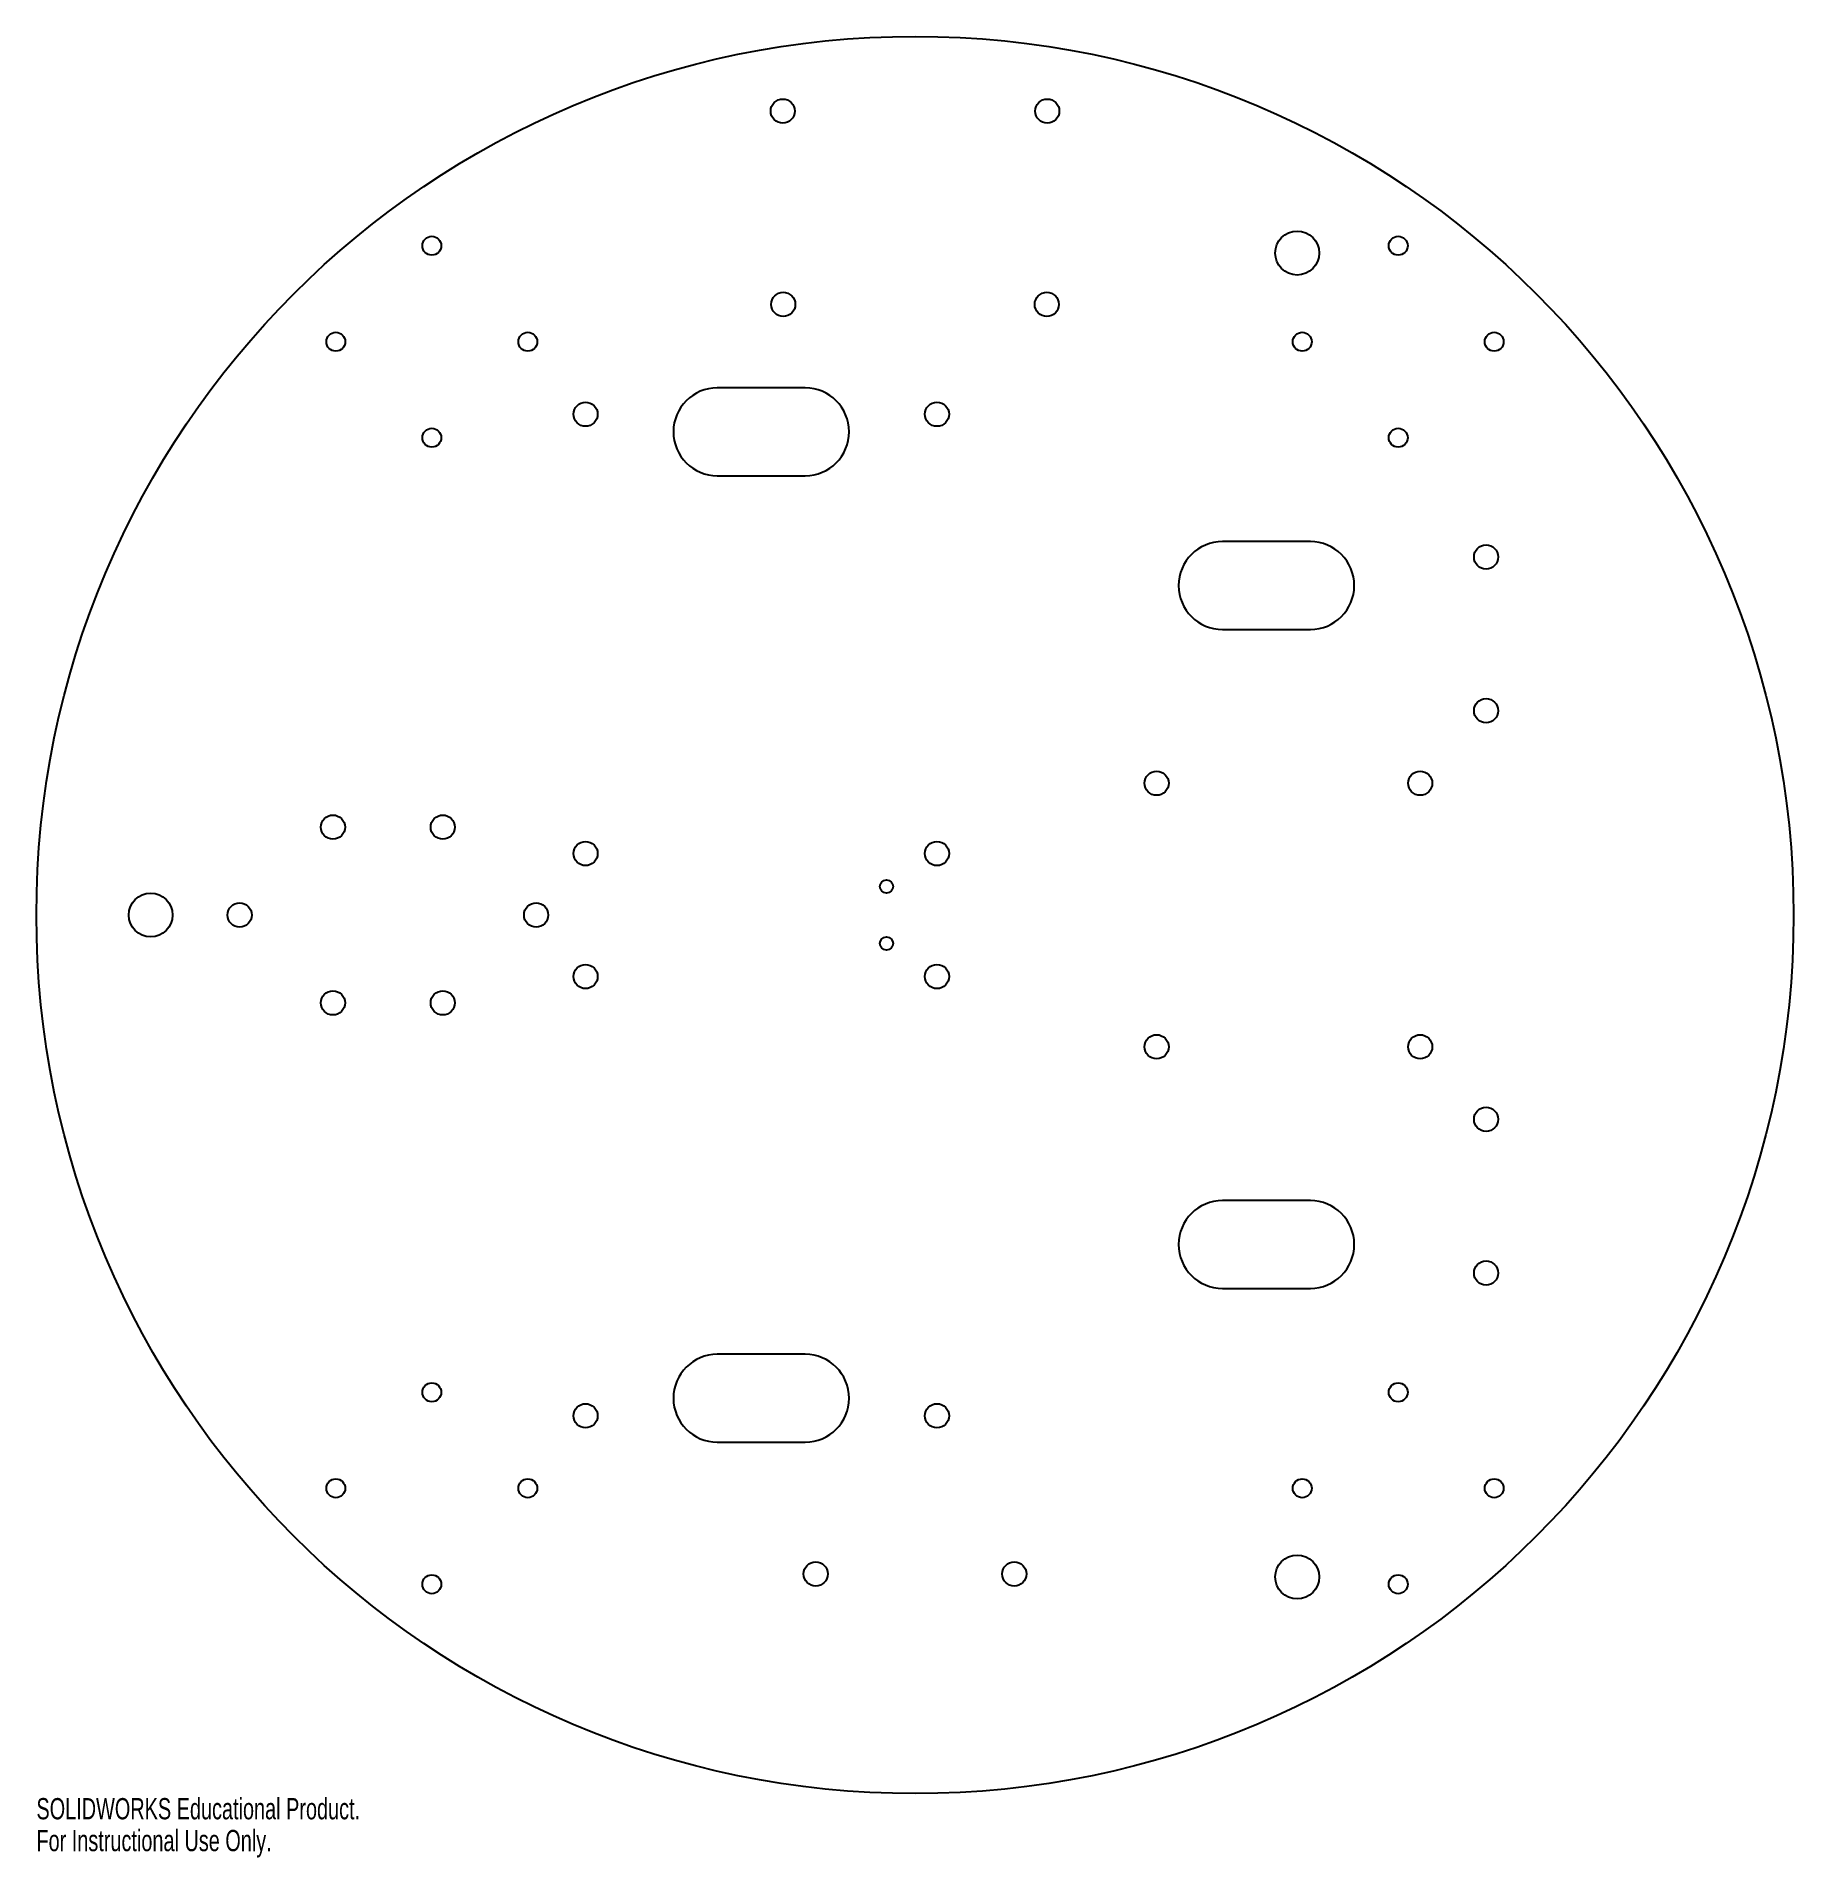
# Model space of a CAD drawing. Header units: millimetres. Extents: x 444 to 844, y 794 to 1208.
import ezdxf

# ---------------------------------------------------------------- set-up
doc = ezdxf.new("R2010")
doc.units = ezdxf.units.MM
doc.styles.add('SLDTEXTSTYLE0', font='TXT', dxfattribs={"width": 0.7})

msp = doc.modelspace()

# ---------------------------------------------------------------- linework, layer by layer
at = {"color": 7, "linetype": 'Continuous'}
for p, q in [((618.72, 1128.3), (598.72, 1128.3)), ((598.72, 1108.3), (618.72, 1108.3)), ((733.72, 1093.3), (713.72, 1093.3)), ((713.72, 1073.3), (733.72, 1073.3)), ((733.72, 943.3), (713.72, 943.3)), ((713.72, 923.3), (733.72, 923.3)), ((618.72, 908.3), (598.72, 908.3)), ((598.72, 888.3), (618.72, 888.3))]:
    msp.add_line(p, q, dxfattribs=at)
for centre, radius in [((643.72, 1008.3), 200), ((613.62, 1191.3), 2.75), ((673.82, 1191.3), 2.75), ((533.72, 1160.65), 2.15), ((730.72, 1158.99), 5), ((753.72, 1160.65), 2.15), ((613.72, 1147.3), 2.75), ((673.72, 1147.3), 2.75), ((511.87, 1138.8), 2.15), ((555.57, 1138.8), 2.15), ((731.87, 1138.8), 2.15), ((775.57, 1138.8), 2.15), ((568.72, 1122.3), 2.75), ((648.72, 1122.3), 2.75), ((533.72, 1116.95), 2.15), ((753.72, 1116.95), 2.15), ((773.72, 1089.8), 2.75), ((773.72, 1054.8), 2.75), ((698.72, 1038.3), 2.75), ((758.72, 1038.3), 2.75), ((511.22, 1028.3), 2.75), ((536.22, 1028.3), 2.75), ((568.72, 1022.3), 2.75), ((648.72, 1022.3), 2.75), ((637.22, 1014.8), 1.5), ((469.72, 1008.3), 5), ((489.97, 1008.3), 2.75), ((557.47, 1008.3), 2.75), ((637.22, 1001.8), 1.5), ((568.72, 994.3), 2.75), ((648.72, 994.3), 2.75), ((511.22, 988.3), 2.75), ((536.22, 988.3), 2.75), ((698.72, 978.3), 2.75), ((758.72, 978.3), 2.75), ((773.72, 961.8), 2.75), ((773.72, 926.8), 2.75), ((533.72, 899.65), 2.15), ((753.72, 899.65), 2.15), ((568.72, 894.3), 2.75), ((648.72, 894.3), 2.75), ((511.87, 877.8), 2.15), ((555.57, 877.8), 2.15), ((731.87, 877.8), 2.15), ((775.57, 877.8), 2.15), ((730.72, 857.61), 5), ((621.12, 858.3), 2.75), ((666.32, 858.3), 2.75), ((533.72, 855.95), 2.15), ((753.72, 855.95), 2.15)]:
    msp.add_circle(centre, radius, dxfattribs=at)
for centre, start, end in [((598.72, 1118.3), 90, 270), ((618.72, 1118.3), 270, 90), ((713.72, 1083.3), 90, 270), ((733.72, 1083.3), 270, 90), ((713.72, 933.3), 90, 270), ((733.72, 933.3), 270, 90), ((598.72, 898.3), 90, 270), ((618.72, 898.3), 270, 90)]:
    msp.add_arc(centre, 10, start, end, dxfattribs=at)

# ---------------------------------------------------------------- texts
at = {"color": 7, "linetype": 'Continuous', "char_height": 4.8336, "attachment_point": 1, "style": 'SLDTEXTSTYLE0'}
for s, insert in [('SOLIDWORKS Educational Product.', (443.72, 807.28)), ('For Instructional Use Only.', (443.72, 800.03))]:
    msp.add_mtext(s, dxfattribs=dict(at, insert=insert))

doc.saveas('drawing.dxf')
